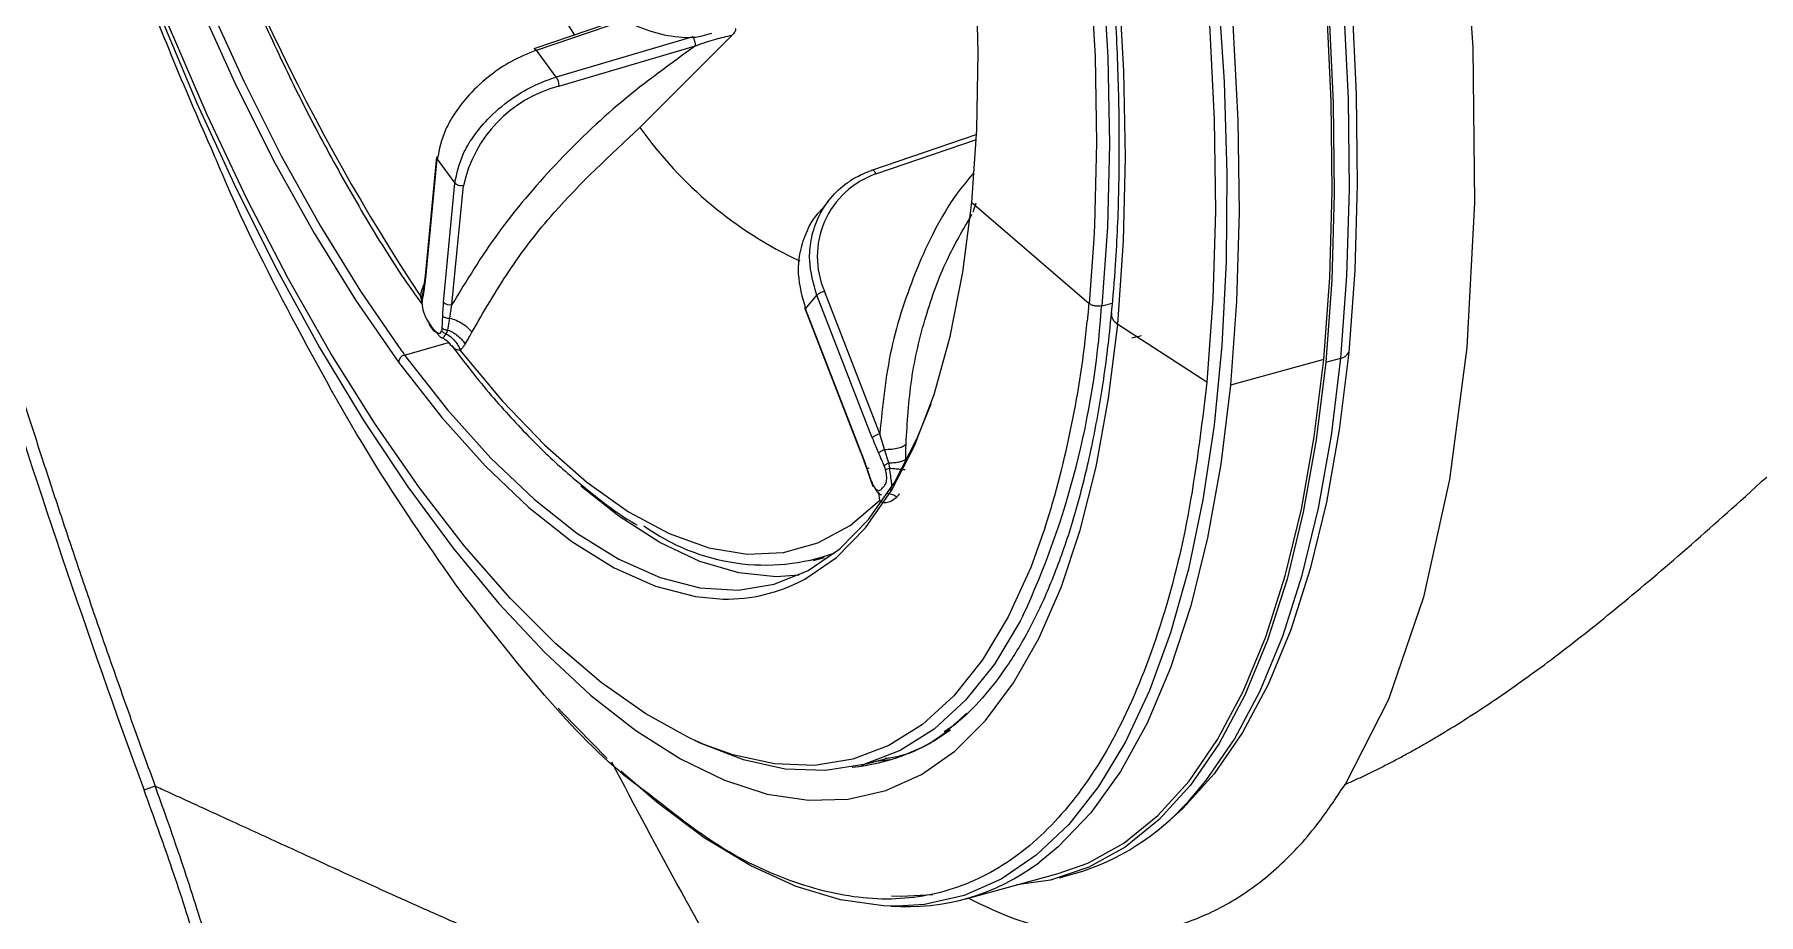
# Model space of a CAD drawing. Extents: x 525 to 613, y 487 to 635.
# Drawn here: x 579.955 to 583.063, y 539.407 to 540.995 of the extents above; entities that cross this region are included whole.
import ezdxf

# ---------------------------------------------------------------- set-up
doc = ezdxf.new("R2010")
doc.units = 0
doc.header["$MEASUREMENT"] = 0
doc.layers.add('1', color=4, linetype='Continuous')
doc.layers.add('STD TEST', color=3, linetype='Continuous')

# ---------------------------------------------------------------- blocks, each defined once
blk = doc.blocks.new('2023 VANGUARD')
at = {"layer": '1', "color": 3, "linetype": 'Continuous', "lineweight": 25}
for p, q in [((12.0563, -51.6673), (11.8955, -51.7219)), ((11.9001, -51.7245), (12.0614, -51.6697)), ((12.182, -51.7), (11.9356, -51.773)), ((11.9405, -51.7892), (12.1869, -51.7163)), ((12.0866, -51.8638), (12.2528, -51.697)), ((11.9356, -51.773), (11.9001, -51.7245)), ((12.6941, -51.8762), (12.5041, -51.9412)), ((12.512, -51.9476), (12.6936, -51.8854)), ((11.7201, -51.9169), (11.6993, -52.1314)), ((11.7005, -52.1354), (11.7213, -51.9211)), ((11.7213, -51.9211), (11.753, -51.9643)), ((11.7323, -52.1788), (11.753, -51.9643)), ((11.7478, -52.1832), (11.7686, -51.9687)), ((12.4263, -51.9965), (12.4156, -52.01)), ((12.6849, -51.9989), (12.8963, -52.1813)), ((12.9052, -52.0645), (12.8963, -52.1813)), ((11.6974, -52.1458), (11.6953, -52.1511)), ((11.6995, -52.1306), (11.6965, -52.1531)), ((11.6941, -52.1701), (11.6908, -52.1682)), ((11.6932, -52.175), (11.6908, -52.1682)), ((11.6934, -52.1725), (11.6929, -52.1797)), ((11.6965, -52.153), (11.6934, -52.1725)), ((11.7437, -52.2075), (11.7478, -52.1832)), ((12.3853, -52.191), (12.4057, -52.1663)), ((12.5054, -52.4235), (12.4057, -52.1663)), ((12.5191, -52.4166), (12.4193, -52.1593)), ((12.9191, -52.1854), (12.9379, -52.1805)), ((11.7401, -52.2292), (11.7437, -52.2075)), ((12.3833, -52.1885), (12.4845, -52.4494)), ((12.485, -52.448), (12.3853, -52.191)), ((12.8955, -52.1902), (12.8931, -52.213)), ((11.7078, -52.221), (11.7148, -52.2305)), ((11.7374, -52.2359), (11.7401, -52.2292)), ((13.1089, -52.3231), (12.9479, -52.2189)), ((12.9906, -52.2394), (12.9733, -52.2441)), ((11.6625, -52.2742), (11.7415, -52.2514)), ((13.3195, -52.2826), (13.1514, -52.3286)), ((13.323, -52.2873), (13.3504, -52.2798)), ((12.5277, -52.4444), (12.5191, -52.4166)), ((12.4848, -52.4498), (12.4845, -52.4494)), ((12.4848, -52.4498), (12.4951, -52.4782)), ((12.5353, -52.4689), (12.5277, -52.4444)), ((12.4951, -52.4781), (12.5038, -52.5033)), ((12.5369, -52.4783), (12.5353, -52.4689)), ((12.5038, -52.5033), (12.5068, -52.5106)), ((12.3995, -52.6448), (12.4195, -52.6393)), ((12.4859, -53.0139), (12.5287, -53.003)), ((12.5371, -53.0046), (12.5113, -53.0074)), ((12.6725, -53.2558), (12.8406, -53.2098)), ((12.8427, -53.2173), (12.8702, -53.2098))]:
    blk.add_line(p, q, dxfattribs=at)
at = {"layer": '1', "color": 3, "linetype": 'Continuous', "lineweight": 25, "flags": 128}
for points in [[(13.1214, -49.5492), (13.2303, -49.853), (13.3269, -50.1656), (13.4102, -50.4841), (13.4786, -50.8021), (13.5315, -51.1166), (13.5682, -51.4245), (13.5882, -51.7198), (13.5912, -51.9995), (13.5771, -52.2609), (13.5463, -52.499), (13.4991, -52.7113), (13.4359, -52.8959), (13.3579, -53.049), (13.3579, -53.049)], [(12.8573, -49.6648), (12.9251, -49.8371), (12.9887, -50.0139), (13.0479, -50.1943), (13.1023, -50.3773), (13.1517, -50.5621), (13.1957, -50.7475), (13.2341, -50.9326), (13.2667, -51.1165), (13.2934, -51.2981), (13.314, -51.4764), (13.3284, -51.6506), (13.3366, -51.8197), (13.3384, -51.9827), (13.3338, -52.1389), (13.323, -52.2873)], [(13.3195, -52.2826), (13.3303, -52.1346), (13.3348, -51.9789), (13.333, -51.8163), (13.3249, -51.6477), (13.3106, -51.4741), (13.29, -51.2963), (13.2634, -51.1152), (13.2309, -50.9319), (13.1925, -50.7473), (13.1487, -50.5625), (13.0995, -50.3783), (13.0452, -50.1958), (12.9862, -50.0159), (12.9227, -49.8396), (12.8552, -49.6679)], [(12.9003, -49.6557), (12.9679, -49.8274), (13.0313, -50.0036), (13.0904, -50.1834), (13.1446, -50.3659), (13.1938, -50.5501), (13.2376, -50.7349), (13.2759, -50.9195), (13.3085, -51.1028), (13.3351, -51.2838), (13.3556, -51.4616), (13.37, -51.6352), (13.3781, -51.8037), (13.3799, -51.9663), (13.3754, -52.1219), (13.3645, -52.2699)], [(13.3504, -52.2798), (13.3613, -52.1314), (13.3658, -51.9752), (13.364, -51.8122), (13.3559, -51.6431), (13.3415, -51.4689), (13.3209, -51.2906), (13.2942, -51.109), (13.2616, -50.9251), (13.2231, -50.74), (13.1791, -50.5545), (13.1298, -50.3698), (13.0754, -50.1867), (13.0162, -50.0063), (12.9525, -49.8296), (12.8847, -49.6573)], [(12.9488, -52.2102), (12.9586, -52.068), (12.9621, -51.9181), (12.9593, -51.7615), (12.9501, -51.5991), (12.9347, -51.4318), (12.9132, -51.2606), (12.8856, -51.0865), (12.8521, -50.9105), (12.813, -50.7337), (12.7684, -50.5571), (12.7186, -50.3817), (12.6639, -50.2086), (12.6046, -50.0387), (12.5411, -49.8731), (12.4737, -49.7127)], [(12.435, -49.6912), (12.5035, -49.8499), (12.5681, -50.0143), (12.6285, -50.1833), (12.6843, -50.3559), (12.7351, -50.531), (12.7807, -50.7076), (12.8207, -50.8846), (12.8549, -51.0608), (12.8831, -51.2352), (12.9051, -51.4067), (12.9208, -51.5743), (12.9301, -51.737), (12.9329, -51.8937), (12.9293, -52.0435), (12.9191, -52.1854)], [(12.4151, -49.7022), (12.4832, -49.86), (12.5474, -50.0234), (12.6075, -50.1914), (12.6629, -50.3629), (12.7134, -50.537), (12.7587, -50.7125), (12.7985, -50.8884), (12.8325, -51.0635), (12.8605, -51.2369), (12.8824, -51.4074), (12.898, -51.574), (12.9072, -51.7356), (12.91, -51.8914), (12.9064, -52.0403), (12.9052, -52.0645)], [(12.1403, -48.7953), (12.2263, -48.9185), (12.3107, -49.052), (12.3931, -49.1949), (12.4731, -49.3465), (12.5502, -49.506), (12.6239, -49.6724), (12.6938, -49.8448), (12.7596, -50.0223), (12.8208, -50.2038), (12.8772, -50.3883), (12.9284, -50.5749), (12.9742, -50.7624), (13.0142, -50.9498), (13.0483, -51.1361), (13.0763, -51.3202), (13.0979, -51.5011), (13.1132, -51.6778), (13.1219, -51.8493), (13.1241, -52.0146), (13.1197, -52.1729), (13.1089, -52.3231)], [(13.1285, -51.6106), (13.1397, -51.7814), (13.1446, -51.9467), (13.1433, -52.1056), (13.1356, -52.2571), (13.1217, -52.4006), (13.1016, -52.5353), (13.0755, -52.6604), (13.0434, -52.7753), (13.0055, -52.8793), (12.9621, -52.9719), (12.9134, -53.0527), (12.8596, -53.1211), (12.8011, -53.1768), (12.738, -53.2196), (12.6709, -53.2491), (12.5999, -53.2653), (12.5514, -53.2686)], [(12.174, -48.7688), (12.2608, -48.8932), (12.346, -49.0279), (12.4292, -49.1721), (12.5099, -49.3251), (12.5876, -49.486), (12.662, -49.6539), (12.7326, -49.8279), (12.7989, -50.0069), (12.8608, -50.1901), (12.9177, -50.3763), (12.9693, -50.5645), (13.0155, -50.7537), (13.0559, -50.9429), (13.0903, -51.1308), (13.1185, -51.3166), (13.1404, -51.4992), (13.1557, -51.6774), (13.1646, -51.8505), (13.1668, -52.0173), (13.1624, -52.177), (13.1514, -52.3286)], [(10.9192, -49.6446), (10.9132, -49.7785), (10.9135, -49.9197), (10.9203, -50.0671), (10.9334, -50.2196), (10.9528, -50.3762), (10.9783, -50.5358), (11.0097, -50.6971), (11.0469, -50.8591), (11.0895, -51.0206), (11.1373, -51.1804), (11.1899, -51.3373), (11.2469, -51.4903), (11.3079, -51.6383), (11.3725, -51.7802), (11.4402, -51.9149), (11.5106, -52.0415), (11.5831, -52.1591), (11.6571, -52.2669)], [(12.6849, -51.9989), (12.694, -51.8675), (12.6967, -51.7284), (12.6928, -51.5824), (12.6825, -51.4308), (12.6658, -51.2746), (12.6429, -51.1148), (12.6138, -50.9527), (12.5789, -50.7895), (12.5383, -50.6262), (12.4924, -50.4641), (12.4415, -50.3043), (12.3859, -50.1481), (12.326, -49.9965), (12.2624, -49.8505), (12.1954, -49.7114)], [(10.7997, -49.6144), (10.8025, -49.771), (10.8116, -49.9334), (10.827, -50.1007), (10.8486, -50.2719), (10.8761, -50.446), (10.9096, -50.6219), (10.9488, -50.7987), (10.9934, -50.9754), (11.0432, -51.1508), (11.0979, -51.3239), (11.1572, -51.4938), (11.2207, -51.6594), (11.2881, -51.8198), (11.3589, -51.974), (11.4328, -52.1212), (11.5093, -52.2604), (11.588, -52.3909), (11.6684, -52.5119), (11.7501, -52.6227), (11.8325, -52.7226), (11.9152, -52.8111), (11.9877, -52.879)], [(12.2034, -52.9772), (12.1769, -52.9654), (12.0976, -52.9218), (12.0168, -52.865), (11.9351, -52.7953), (11.8528, -52.7131), (11.7707, -52.6191), (11.6891, -52.5137), (11.6085, -52.3975), (11.5295, -52.2714), (11.4526, -52.1361), (11.3781, -51.9924), (11.3067, -51.8412), (11.2386, -51.6834), (11.1743, -51.52), (11.1143, -51.352), (11.0588, -51.1804), (11.0083, -51.0064), (10.963, -50.8309)], [(10.908, -49.5798), (10.8987, -49.7149), (10.8963, -49.8582), (10.9007, -50.0086), (10.9119, -50.165), (10.9299, -50.3261), (10.9544, -50.4907), (10.9854, -50.6576), (11.0225, -50.8255), (11.0655, -50.9932), (11.1141, -51.1592), (11.1679, -51.3225), (11.2265, -51.4817), (11.2894, -51.6356), (11.3562, -51.7831), (11.4263, -51.9231), (11.4992, -52.0544), (11.5744, -52.176), (11.6513, -52.2872)], [(12.3813, -52.68), (12.3837, -52.6787), (12.441, -52.6393), (12.4933, -52.5858), (12.5403, -52.5186), (12.5817, -52.4382), (12.6171, -52.3453), (12.6462, -52.2406), (12.6689, -52.1248), (12.6849, -51.9989)], [(11.9877, -52.879), (11.9977, -52.8876), (12.0795, -52.9517), (12.1601, -53.003), (12.2392, -53.0413), (12.3161, -53.0662), (12.3905, -53.0776), (12.4619, -53.0756), (12.5299, -53.06), (12.594, -53.031), (12.6541, -52.9888), (12.7096, -52.9335), (12.7602, -52.8656), (12.8057, -52.7854), (12.8458, -52.6934), (12.8803, -52.5901), (12.9089, -52.4761), (12.9315, -52.3522), (12.9479, -52.2189)], [(11.6625, -52.2742), (11.74, -52.3732), (11.8179, -52.4602), (11.8958, -52.5344), (11.973, -52.5954), (12.0489, -52.6425), (12.123, -52.6755), (12.1947, -52.6942), (12.2635, -52.6984), (12.3287, -52.6879), (12.39, -52.6631), (12.4468, -52.6239), (12.4988, -52.5708), (12.5455, -52.504), (12.5866, -52.4242), (12.6114, -52.3621)], [(11.7625, -52.2661), (11.8387, -52.3576), (11.915, -52.437), (11.991, -52.5036), (12.0661, -52.5569), (12.1396, -52.5965), (12.2111, -52.622), (12.2799, -52.6334), (12.3456, -52.6304), (12.4076, -52.6132), (12.4655, -52.5819), (12.5187, -52.5366)], [(13.3645, -52.2699), (13.3475, -52.4094), (13.3243, -52.5397), (13.2951, -52.66), (13.26, -52.7698), (13.2193, -52.8684), (13.1731, -52.9553), (13.1217, -53.0301), (13.0654, -53.0924), (13.0419, -53.1134)], [(11.6513, -52.2872), (11.7293, -52.3869), (11.8078, -52.4744), (11.8862, -52.5492), (11.9639, -52.6105), (12.0404, -52.658), (12.115, -52.6913), (12.1871, -52.7101), (12.237, -52.7145)], [(13.323, -52.2873), (13.3059, -52.4273), (13.2826, -52.5579), (13.2533, -52.6787), (13.2181, -52.7888), (13.1773, -52.8877), (13.1309, -52.9749), (13.0794, -53.05), (13.0228, -53.1124), (12.9617, -53.162), (12.8962, -53.1984), (12.8267, -53.2214), (12.7659, -53.2302)], [(12.8406, -53.2098), (12.8939, -53.1908), (12.9592, -53.1546), (13.0202, -53.1052), (13.0766, -53.0429), (13.128, -52.9681), (13.1742, -52.8811), (13.2149, -52.7825), (13.25, -52.6727), (13.2792, -52.5523), (13.3024, -52.4221), (13.3195, -52.2826)], [(13.0747, -53.0801), (13.1068, -53.0425), (13.1584, -52.9674), (13.2047, -52.8802), (13.2456, -52.7813), (13.2808, -52.6711), (13.3101, -52.5504), (13.3333, -52.4197), (13.3504, -52.2798)], [(13.1514, -52.3286), (13.1339, -52.4713), (13.1099, -52.6043), (13.0796, -52.7269), (13.0432, -52.8384), (13.0009, -52.9381), (12.9529, -53.0256), (12.8994, -53.1002), (12.8409, -53.1616), (12.8055, -53.1904)], [(12.4845, -52.4494), (12.4845, -52.4494), (12.4845, -52.4488), (12.485, -52.448)], [(12.3735, -52.6714), (12.3324, -52.6741), (12.265, -52.6672), (12.1949, -52.6466), (12.1225, -52.6124), (12.0485, -52.5649), (11.9804, -52.5106)], [(12.8174, -52.5845), (12.7912, -52.6573), (12.7503, -52.7468), (12.704, -52.8241), (12.6525, -52.8888), (12.5961, -52.9405), (12.5352, -52.9788), (12.4702, -53.0036), (12.4014, -53.0147), (12.3293, -53.012), (12.2543, -52.9956), (12.2034, -52.9772)], [(12.7771, -52.7448), (12.7722, -52.7543), (12.7256, -52.832), (12.6738, -52.8971), (12.6171, -52.9491), (12.5558, -52.9877), (12.4904, -53.0127), (12.4212, -53.0238), (12.3487, -53.0211), (12.2732, -53.0045), (12.1954, -52.9742), (12.1834, -52.9684)], [(12.0276, -53.0021), (11.9454, -52.9181), (11.9394, -52.9115)], [(12.5514, -53.2686), (12.5256, -53.268), (12.4483, -53.2573), (12.3684, -53.2331), (12.2863, -53.1957), (12.2025, -53.1451), (12.1175, -53.0818), (12.0521, -53.0251)], [(12.5401, -53.2498), (12.558, -53.2504), (12.6147, -53.2473)]]:
    blk.add_lwpolyline(points, dxfattribs=at)
at = {"layer": '1', "color": 3, "linetype": 'Continuous', "lineweight": 25}
for centre, radius, start, end in [((14.9431, -50.0287), 3.8929, 197.359, 213.3391), ((14.1371, -50.3415), 2.5575, 205.2407, 212.0109), ((12.0003, -52.0185), 0.237, 104.6196, 167.8755), ((12.687, -51.4376), 0.7363, 215.3702, 244.9305), ((12.5642, -52.0966), 0.1579, 109.31, 203.4031), ((11.7051, -52.1318), 0.00579, 175.7179, 218.2708), ((11.7436, -52.1683), 0.0155, 222.8044, 285.6592), ((10.287, -51.9285), 2.6215, 354.2703, 354.4652), ((11.3572, -52.0874), 1.5647, 335.1556, 356.0827), ((11.0769, -52.0368), 1.8247, 342.5329, 354.4583), ((10.294, -51.931), 2.6374, 354.2706, 354.4648), ((10.229, -51.9555), 2.7317, 354.4648, 354.6487), ((11.6659, -52.2885), 0.0147, 103.4459, 174.8681), ((13.4711, -50.9457), 2.2441, 216.0671, 216.2986), ((13.3459, -52.2584), 0.0219, 281.9171, 328.316), ((12.5266, -52.4483), 0.0326, 103.3236, 130.5047), ((12.1934, -52.2297), 0.4663, 319.9531, 320.8224), ((12.3123, -52.2814), 0.3717, 233.9989, 289.7332), ((12.2424, -52.4184), 0.2962, 268.947, 297.9646), ((12.4374, -52.6676), 0.3514, 275.1772, 306.4791), ((12.7455, -52.787), 0.4408, 286.4259, 318.3226), ((12.5678, -52.8728), 0.3967, 265.8662, 306.8124)]:
    blk.add_arc(centre, radius, start, end, dxfattribs=at)
for points, knots in [([(11.3985, -48.4972), (11.4002, -48.4972), (11.4229, -48.4963), (11.4695, -48.5058), (11.5381, -48.5266), (11.609, -48.5602), (11.6815, -48.6049), (11.7555, -48.6609), (11.8306, -48.728), (11.9063, -48.8058), (11.9823, -48.894), (12.0581, -48.9923), (12.1332, -49.1), (12.2072, -49.2167), (12.2796, -49.3416), (12.3502, -49.4743), (12.4183, -49.6138), (12.4838, -49.7595), (12.5461, -49.9106), (12.605, -50.0663), (12.6601, -50.2257), (12.7112, -50.388), (12.7579, -50.5523), (12.8, -50.7178), (12.8373, -50.8834), (12.8696, -51.0485), (12.8967, -51.2119), (12.9184, -51.373), (12.9347, -51.5307), (12.9455, -51.6843), (12.9507, -51.8329), (12.9503, -51.9756), (12.9453, -52.0974), (12.939, -52.1694), (12.9364, -52.1984)], [0, 0, 0, 0, 0.002828, 0.036532, 0.069605, 0.102207, 0.134555, 0.166798, 0.199021, 0.231257, 0.263529, 0.295844, 0.328201, 0.360597, 0.393025, 0.425481, 0.457959, 0.490457, 0.522969, 0.555492, 0.588024, 0.620562, 0.653104, 0.685646, 0.718188, 0.750725, 0.783257, 0.815779, 0.848291, 0.880787, 0.913265, 0.94572, 0.978148, 1, 1, 1, 1]), ([(10.814, -50.0752), (10.8152, -50.0867), (10.8236, -50.1683), (10.8467, -50.32), (10.8833, -50.529), (10.9271, -50.7356), (10.9772, -50.9399), (11.0338, -51.1422), (11.0966, -51.3425), (11.1661, -51.5409), (11.2376, -51.727), (11.2888, -51.8447), (11.3123, -51.8987)], [0, 0, 0, 0, 0.018609, 0.132276, 0.244168, 0.354782, 0.46462, 0.574179, 0.683924, 0.794222, 0.9056, 1, 1, 1, 1]), ([(11.3303, -51.4887), (11.3334, -51.4969), (11.3547, -51.5522), (11.3975, -51.65), (11.4583, -51.7809), (11.5222, -51.905), (11.5883, -52.0216), (11.6459, -52.1151), (11.6817, -52.166), (11.6944, -52.1839)], [0, 0, 0, 0, 0.030557, 0.205245, 0.379972, 0.554751, 0.729596, 0.904525, 1, 1, 1, 1]), ([(11.862, -51.4828), (11.8708, -51.4945), (11.8965, -51.5287), (11.94, -51.5779), (11.9923, -51.6265), (12.045, -51.6638), (12.0976, -51.6894), (12.1491, -51.7012), (12.1893, -51.7024), (12.2103, -51.6953), (12.2161, -51.6934)], [0, 0, 0, 0, 0.076095, 0.221916, 0.368317, 0.515363, 0.662403, 0.807325, 0.947375, 1, 1, 1, 1]), ([(12.2528, -51.697), (12.254, -51.6959), (12.2563, -51.6938), (12.2583, -51.6908), (12.2592, -51.6886), (12.2594, -51.6872), (12.2592, -51.6859), (12.2588, -51.6853), (12.2586, -51.685)], [0, 0, 0, 0, 0.320348, 0.580952, 0.695439, 0.798837, 0.897836, 1, 1, 1, 1]), ([(12.1869, -51.7163), (12.1416, -51.7491), (12.051, -51.8147), (11.9318, -51.9297), (11.827, -52.0529), (11.7742, -52.1398), (11.7478, -52.1832)], [0, 0, 0, 0, 0.249992, 0.500001, 0.750009, 1, 1, 1, 1]), ([(12.1869, -51.7163), (12.1869, -51.7163), (12.187, -51.7162), (12.1871, -51.7162), (12.1873, -51.7161), (12.1876, -51.716), (12.1881, -51.7158), (12.1891, -51.7155), (12.1908, -51.7148), (12.1939, -51.7137), (12.1994, -51.7118), (12.2094, -51.7085), (12.2274, -51.7031), (12.2429, -51.6994), (12.2528, -51.697)], [0, 0, 0, 0, 0.001692, 0.003022, 0.005396, 0.009637, 0.01721, 0.030734, 0.054891, 0.098047, 0.175163, 0.313006, 0.559477, 1, 1, 1, 1]), ([(11.9001, -51.7245), (11.8845, -51.7308), (11.8562, -51.7421), (11.8146, -51.7701), (11.7802, -51.8016), (11.7535, -51.8359), (11.7306, -51.8756), (11.7249, -51.9034), (11.7213, -51.9211)], [0, 0, 0, 0, 0.176664, 0.320153, 0.500148, 0.642587, 0.773522, 1, 1, 1, 1]), ([(11.8958, -51.7219), (11.8959, -51.7219), (11.8963, -51.7214), (11.8979, -51.7221), (11.8993, -51.7237), (11.9001, -51.7245)], [0, 0, 0, 0, 0.043626, 0.521813, 1, 1, 1, 1]), ([(11.753, -51.9643), (11.7567, -51.9468), (11.7624, -51.9191), (11.7856, -51.8799), (11.8135, -51.8455), (11.8501, -51.8141), (11.8879, -51.7915), (11.9156, -51.7793), (11.9302, -51.7747), (11.9356, -51.773)], [0, 0, 0, 0, 0.225426, 0.356567, 0.499702, 0.690184, 0.837161, 0.94047, 1, 1, 1, 1]), ([(11.7838, -52.2331), (11.805, -52.1963), (11.8473, -52.1227), (11.945, -51.9956), (12.0329, -51.9138), (12.0866, -51.8638)], [0, 0, 0, 0, 0.280145, 0.560297, 1, 1, 1, 1]), ([(13.3579, -53.049), (13.3644, -53.0461), (13.3775, -53.0402), (13.3971, -53.031), (13.4168, -53.0213), (13.4366, -53.0113), (13.4565, -53.0008), (13.4764, -52.9899), (13.4965, -52.9786), (13.5167, -52.9669), (13.561, -52.9404), (13.63, -52.896), (13.728, -52.8259), (13.8347, -52.742), (13.9534, -52.642), (14.088, -52.5225), (14.2161, -52.4039), (14.3366, -52.291), (14.4366, -52.1965), (14.5329, -52.1053), (14.6246, -52.0185), (14.7145, -51.9329), (14.7754, -51.8747), (14.8055, -51.8459)], [0, 0, 0, 0, 0.012977, 0.026069, 0.039279, 0.052605, 0.06605, 0.079614, 0.093297, 0.1071, 0.121024, 0.184499, 0.250004, 0.325896, 0.409204, 0.499991, 0.608595, 0.67684, 0.75, 0.815093, 0.875021, 0.938234, 1, 1, 1, 1]), ([(11.762, -52.6987), (11.7117, -52.6268), (11.6112, -52.483), (11.4681, -52.227), (11.3679, -52.0306), (11.3197, -51.9147), (11.313, -51.8984)], [0, 0, 0, 0, 0.316146, 0.632292, 0.948438, 1, 1, 1, 1]), ([(12.4057, -52.1663), (12.3997, -52.1453), (12.3903, -52.1122), (12.3943, -52.0658), (12.4064, -52.0252), (12.4301, -51.9884), (12.4603, -51.9623), (12.4849, -51.9484), (12.4989, -51.9432), (12.5041, -51.9412)], [0, 0, 0, 0, 0.225427, 0.356568, 0.499702, 0.690185, 0.837163, 0.940472, 1, 1, 1, 1]), ([(12.6872, -51.9467), (12.6771, -51.959), (12.635, -52.0103), (12.5837, -52.1168), (12.5343, -52.2617), (12.5241, -52.365), (12.5191, -52.4166)], [0, 0, 0, 0, 0.0955266, 0.397025, 0.6985234, 1, 1, 1, 1]), ([(12.4166, -52.01), (12.4146, -52.0117), (12.4007, -52.0238), (12.3855, -52.0519), (12.3735, -52.0906), (12.3699, -52.1368), (12.3793, -52.17), (12.3853, -52.191)], [0, 0, 0, 0, 0.0414642, 0.2952447, 0.4960714, 0.6806795, 1, 1, 1, 1]), ([(12.5664, -52.4348), (12.5687, -52.3958), (12.5733, -52.3173), (12.5997, -52.2062), (12.6356, -52.1056), (12.6695, -52.0474), (12.6853, -52.0202)], [0, 0, 0, 0, 0.263691, 0.531681, 0.781618, 1, 1, 1, 1]), ([(12.6923, -52.0001), (12.6902, -52.0064), (12.6867, -52.0169), (12.6866, -52.0168), (12.6866, -52.0167)], [0, 0, 0, 0, 0.592204, 1, 1, 1, 1]), ([(11.6953, -52.1511), (11.6943, -52.1541), (11.6924, -52.1596), (11.6913, -52.1656), (11.6908, -52.1682)], [0, 0, 0, 0, 0.55872, 1, 1, 1, 1]), ([(11.6956, -52.1514), (11.6956, -52.1513), (11.6955, -52.1512), (11.6954, -52.1511), (11.6953, -52.1511)], [0, 0, 0, 0, 0.560667, 1, 1, 1, 1]), ([(11.6975, -52.1583), (11.6982, -52.1541), (11.6994, -52.1467), (11.7002, -52.1389), (11.7005, -52.1354)], [0, 0, 0, 0, 0.559967, 1, 1, 1, 1]), ([(11.6942, -52.1825), (11.6938, -52.1821), (11.6931, -52.1812), (11.6928, -52.1797), (11.6931, -52.1782), (11.6938, -52.1773), (11.6942, -52.1769)], [0, 0, 0, 0, 0.2465364, 0.5000002, 0.7534639, 1, 1, 1, 1]), ([(11.6946, -52.1771), (11.6942, -52.1764), (11.6934, -52.1749), (11.6932, -52.1726), (11.6939, -52.1704), (11.695, -52.1692), (11.6956, -52.1686)], [0, 0, 0, 0, 0.245349, 0.5, 0.754651, 1, 1, 1, 1]), ([(11.6942, -52.1825), (11.6942, -52.1814), (11.6942, -52.1795), (11.6945, -52.1778), (11.6946, -52.1771)], [0, 0, 0, 0, 0.559778, 1, 1, 1, 1]), ([(11.6942, -52.1825), (11.6943, -52.1843), (11.6945, -52.1881), (11.6959, -52.1947), (11.6984, -52.2021), (11.7021, -52.21), (11.7051, -52.2144), (11.7067, -52.2168)], [0, 0, 0, 0, 0.14944, 0.31246, 0.494168, 0.732247, 1, 1, 1, 1]), ([(11.6946, -52.1771), (11.6951, -52.1735), (11.6961, -52.1672), (11.6971, -52.161), (11.6975, -52.1583)], [0, 0, 0, 0, 0.559999, 1, 1, 1, 1]), ([(11.6975, -52.1583), (11.6971, -52.1574), (11.6962, -52.1557), (11.6964, -52.154), (11.6966, -52.1531)], [0, 0, 0, 0, 0.522801, 1, 1, 1, 1]), ([(11.7323, -52.1788), (11.7319, -52.1833), (11.7312, -52.1913), (11.7308, -52.1998), (11.7306, -52.2035)], [0, 0, 0, 0, 0.5599672, 1, 1, 1, 1]), ([(10.9277, -52.2038), (10.936, -52.2307), (10.953, -52.2857), (10.9796, -52.3697), (11.0077, -52.4572), (11.0375, -52.5481), (11.0689, -52.6423), (11.1022, -52.74), (11.1372, -52.841), (11.1741, -52.9454), (11.1996, -53.0159), (11.2126, -53.0518)], [0, 0, 0, 0, 0.094351, 0.192872, 0.29557, 0.402454, 0.513533, 0.628816, 0.748314, 0.872038, 1, 1, 1, 1]), ([(11.7306, -52.2035), (11.7305, -52.2076), (11.7302, -52.2147), (11.7299, -52.2219), (11.7297, -52.225)], [0, 0, 0, 0, 0.5599989, 1, 1, 1, 1]), ([(11.7306, -52.2035), (11.7313, -52.2042), (11.7327, -52.2055), (11.736, -52.2069), (11.7399, -52.2077), (11.7425, -52.2075), (11.7437, -52.2075)], [0, 0, 0, 0, 0.243098, 0.5, 0.756902, 1, 1, 1, 1]), ([(11.7437, -52.2075), (11.7477, -52.2087), (11.7557, -52.2112), (11.7675, -52.2178), (11.7775, -52.2254), (11.7818, -52.2306), (11.7838, -52.2331)], [0, 0, 0, 0, 0.252962, 0.513343, 0.766497, 1, 1, 1, 1]), ([(12.9364, -52.1984), (12.9341, -52.2206), (12.9274, -52.2847), (12.9122, -52.3848), (12.8892, -52.4951), (12.8611, -52.5958), (12.8282, -52.6866), (12.791, -52.7669), (12.7496, -52.8365), (12.7043, -52.8943), (12.6661, -52.9335), (12.6421, -52.9495), (12.6353, -52.954)], [0, 0, 0, 0, 0.059304, 0.171655, 0.283877, 0.39593, 0.507821, 0.619598, 0.731361, 0.8433, 0.95582, 1, 1, 1, 1]), ([(12.9367, -52.1984), (12.9366, -52.1996), (12.9362, -52.2028), (12.938, -52.2082), (12.9418, -52.214), (12.9459, -52.2173), (12.9479, -52.2189)], [0, 0, 0, 0, 0.1686632, 0.4457755, 0.7228877, 1, 1, 1, 1]), ([(11.7067, -52.2168), (11.708, -52.2185), (11.7103, -52.2217), (11.7126, -52.2248), (11.7136, -52.2262)], [0, 0, 0, 0, 0.56, 1, 1, 1, 1]), ([(11.7067, -52.2168), (11.7067, -52.2176), (11.7067, -52.2193), (11.7076, -52.2206), (11.708, -52.2212)], [0, 0, 0, 0, 0.488853, 1, 1, 1, 1]), ([(11.7136, -52.2262), (11.7157, -52.2287), (11.7194, -52.2333), (11.7243, -52.2356), (11.7276, -52.2342), (11.7286, -52.2314), (11.7291, -52.2301)], [0, 0, 0, 0, 0.333507, 0.622395, 0.821331, 1, 1, 1, 1]), ([(11.7136, -52.2262), (11.7136, -52.227), (11.7136, -52.2287), (11.7148, -52.2308), (11.7168, -52.2322), (11.7185, -52.2325), (11.7194, -52.2327)], [0, 0, 0, 0, 0.244431, 0.5, 0.75557, 1, 1, 1, 1]), ([(11.7194, -52.2327), (11.7212, -52.235), (11.7247, -52.2399), (11.7291, -52.2435), (11.7328, -52.2429), (11.7359, -52.2382), (11.7374, -52.2359)], [0, 0, 0, 0, 0.229208, 0.473255, 0.730955, 1, 1, 1, 1]), ([(11.7269, -52.242), (11.7306, -52.2436), (11.7377, -52.2467), (11.742, -52.2516), (11.7442, -52.254)], [0, 0, 0, 0, 0.51384, 1, 1, 1, 1]), ([(11.7297, -52.225), (11.7297, -52.226), (11.7295, -52.2278), (11.7292, -52.2294), (11.7291, -52.2301)], [0, 0, 0, 0, 0.559773, 1, 1, 1, 1]), ([(11.7291, -52.2301), (11.7296, -52.2308), (11.7306, -52.2323), (11.7334, -52.2345), (11.7359, -52.2353), (11.7374, -52.2359)], [0, 0, 0, 0, 0.27723, 0.562127, 1, 1, 1, 1]), ([(11.7297, -52.225), (11.7303, -52.2255), (11.7314, -52.2267), (11.7339, -52.228), (11.7369, -52.2289), (11.739, -52.2291), (11.7401, -52.2292)], [0, 0, 0, 0, 0.245331, 0.5, 0.754669, 1, 1, 1, 1]), ([(11.7374, -52.2359), (11.7403, -52.2376), (11.746, -52.2412), (11.7534, -52.2488), (11.7593, -52.2573), (11.7615, -52.2632), (11.7625, -52.2661)], [0, 0, 0, 0, 0.249587, 0.505304, 0.75823, 1, 1, 1, 1]), ([(11.7401, -52.2292), (11.7434, -52.2306), (11.75, -52.2336), (11.7591, -52.24), (11.7667, -52.2472), (11.77, -52.2523), (11.7715, -52.2547)], [0, 0, 0, 0, 0.2502, 0.506834, 0.75985, 1, 1, 1, 1]), ([(11.7715, -52.2547), (11.7739, -52.2508), (11.778, -52.2438), (11.782, -52.2364), (11.7838, -52.2331)], [0, 0, 0, 0, 0.5605898, 1, 1, 1, 1]), ([(11.7625, -52.2661), (11.7588, -52.2653), (11.7505, -52.2636), (11.7449, -52.2553), (11.7418, -52.2508)], [0, 0, 0, 0, 0.450973, 1, 1, 1, 1]), ([(11.7474, -52.2572), (11.7637, -52.2786), (11.8035, -52.331), (11.8675, -52.4029), (11.939, -52.4742), (12.0103, -52.5328), (12.0578, -52.5681), (12.0813, -52.5804), (12.0814, -52.5805)], [0, 0, 0, 0, 0.147639, 0.36019, 0.572946, 0.785913, 0.999047, 1, 1, 1, 1]), ([(11.7625, -52.2661), (11.7643, -52.2642), (11.7675, -52.261), (11.7703, -52.2566), (11.7715, -52.2547)], [0, 0, 0, 0, 0.560401, 1, 1, 1, 1]), ([(13.1088, -52.3231), (13.0987, -52.4057), (13.0784, -52.5708), (13.0233, -52.78), (12.9513, -52.9564), (12.8617, -53.0945), (12.7568, -53.1925), (12.638, -53.2486), (12.5074, -53.2623), (12.3673, -53.2316), (12.231, -53.168), (12.1406, -53.0962), (12.1009, -53.0647)], [0, 0, 0, 0, 0.102215, 0.204429, 0.306644, 0.408859, 0.511073, 0.613288, 0.715502, 0.817717, 0.919932, 1, 1, 1, 1]), ([(12.5054, -52.4235), (12.5075, -52.4288), (12.5113, -52.4383), (12.5152, -52.4475), (12.517, -52.4515)], [0, 0, 0, 0, 0.559967, 1, 1, 1, 1]), ([(12.4956, -52.4771), (12.4937, -52.4716), (12.4903, -52.4618), (12.4866, -52.4522), (12.485, -52.448)], [0, 0, 0, 0, 0.559967, 1, 1, 1, 1]), ([(12.517, -52.4515), (12.5174, -52.4509), (12.5183, -52.4498), (12.5209, -52.4478), (12.5241, -52.4459), (12.5266, -52.4449), (12.5277, -52.4444)], [0, 0, 0, 0, 0.243098, 0.5, 0.756902, 1, 1, 1, 1]), ([(12.517, -52.4515), (12.5188, -52.4558), (12.5222, -52.4636), (12.5255, -52.4713), (12.5269, -52.4748)], [0, 0, 0, 0, 0.559999, 1, 1, 1, 1]), ([(12.5277, -52.4444), (12.5321, -52.4444), (12.541, -52.4443), (12.5528, -52.4421), (12.562, -52.4389), (12.565, -52.4361), (12.5664, -52.4348)], [0, 0, 0, 0, 0.252962, 0.513343, 0.766497, 1, 1, 1, 1]), ([(12.5353, -52.4689), (12.5388, -52.4687), (12.5459, -52.4683), (12.555, -52.4668), (12.5621, -52.4647), (12.5646, -52.463), (12.5658, -52.4622)], [0, 0, 0, 0, 0.2502, 0.506834, 0.75985, 1, 1, 1, 1]), ([(12.5658, -52.4622), (12.5659, -52.457), (12.5661, -52.4477), (12.5663, -52.4387), (12.5664, -52.4348)], [0, 0, 0, 0, 0.560581, 1, 1, 1, 1]), ([(12.4956, -52.4771), (12.4953, -52.4774), (12.4947, -52.478), (12.4953, -52.4785), (12.497, -52.4785), (12.4989, -52.4781), (12.4999, -52.4779)], [0, 0, 0, 0, 0.243098, 0.5, 0.756902, 1, 1, 1, 1]), ([(12.5044, -52.5022), (12.5027, -52.4975), (12.4998, -52.4892), (12.4969, -52.4808), (12.4956, -52.4771)], [0, 0, 0, 0, 0.559999, 1, 1, 1, 1]), ([(12.5269, -52.4748), (12.5273, -52.4743), (12.528, -52.4734), (12.53, -52.4718), (12.5324, -52.4702), (12.5343, -52.4693), (12.5353, -52.4689)], [0, 0, 0, 0, 0.2453313, 0.4999999, 0.7546686, 1, 1, 1, 1]), ([(12.5269, -52.4748), (12.5274, -52.4759), (12.5283, -52.478), (12.529, -52.4803), (12.5293, -52.4812)], [0, 0, 0, 0, 0.559773, 1, 1, 1, 1]), ([(12.5274, -52.5103), (12.5286, -52.5084), (12.5308, -52.505), (12.5319, -52.4968), (12.5312, -52.4885), (12.5299, -52.4836), (12.5293, -52.4812)], [0, 0, 0, 0, 0.333507, 0.622395, 0.821331, 1, 1, 1, 1]), ([(12.5293, -52.4812), (12.5297, -52.481), (12.5306, -52.4806), (12.5331, -52.4796), (12.5354, -52.4788), (12.5369, -52.4783)], [0, 0, 0, 0, 0.277228, 0.562124, 1, 1, 1, 1]), ([(12.5369, -52.4783), (12.5401, -52.4786), (12.5467, -52.4791), (12.555, -52.4799), (12.5615, -52.4805), (12.5638, -52.4807), (12.5649, -52.4809)], [0, 0, 0, 0, 0.249593, 0.505319, 0.758246, 1, 1, 1, 1]), ([(12.5378, -52.5184), (12.5388, -52.5167), (12.5408, -52.5133), (12.5408, -52.5045), (12.5387, -52.4926), (12.5375, -52.4831), (12.5369, -52.4783)], [0, 0, 0, 0, 0.229208, 0.473255, 0.730955, 1, 1, 1, 1]), ([(12.5044, -52.5022), (12.5041, -52.5024), (12.5036, -52.503), (12.5038, -52.5035), (12.5048, -52.5037), (12.5061, -52.5036), (12.5067, -52.5035)], [0, 0, 0, 0, 0.245349, 0.5, 0.754651, 1, 1, 1, 1]), ([(12.5069, -52.5083), (12.5064, -52.5072), (12.5055, -52.5053), (12.5047, -52.5031), (12.5044, -52.5022)], [0, 0, 0, 0, 0.559778, 1, 1, 1, 1]), ([(12.5069, -52.5083), (12.5068, -52.5088), (12.5065, -52.5097), (12.5068, -52.5107), (12.5076, -52.5115), (12.5086, -52.5118), (12.5091, -52.5119)], [0, 0, 0, 0, 0.246536, 0.5, 0.753464, 1, 1, 1, 1]), ([(12.5069, -52.5083), (12.5077, -52.5099), (12.5095, -52.5132), (12.5126, -52.5167), (12.5161, -52.5189), (12.5197, -52.5187), (12.5218, -52.5167), (12.5229, -52.5156)], [0, 0, 0, 0, 0.14944, 0.31246, 0.494168, 0.732247, 1, 1, 1, 1]), ([(12.5091, -52.5119), (12.5108, -52.5155), (12.5141, -52.5227), (12.5195, -52.5253), (12.5222, -52.5266)], [0, 0, 0, 0, 0.5114435, 1, 1, 1, 1]), ([(12.5169, -52.5215), (12.5171, -52.5246), (12.5175, -52.53), (12.5184, -52.5346), (12.5187, -52.5366)], [0, 0, 0, 0, 0.560525, 1, 1, 1, 1]), ([(12.5229, -52.5156), (12.5238, -52.5146), (12.5253, -52.5129), (12.5267, -52.5111), (12.5274, -52.5103)], [0, 0, 0, 0, 0.56, 1, 1, 1, 1]), ([(12.5333, -52.5238), (12.5363, -52.5243), (12.5422, -52.5253), (12.5476, -52.5283), (12.5503, -52.5298)], [0, 0, 0, 0, 0.503195, 1, 1, 1, 1]), ([(12.5187, -52.5366), (12.5204, -52.5378), (12.5242, -52.5406), (12.5375, -52.5403), (12.5451, -52.5341), (12.5503, -52.5298)], [0, 0, 0, 0, 0.196743, 0.444308, 1, 1, 1, 1]), ([(12.1009, -53.0647), (12.0899, -53.0567), (12.0286, -53.012), (11.9143, -52.8935), (11.8128, -52.7636), (11.762, -52.6987)], [0, 0, 0, 0, 0.097744, 0.548872, 1, 1, 1, 1]), ([(12.5285, -53.0018), (12.5312, -53.0015), (12.5711, -52.9975), (12.6214, -52.9715), (12.6636, -52.9317), (12.6759, -52.9201)], [0, 0, 0, 0, 0.04855, 0.722178, 1, 1, 1, 1]), ([(12.3195, -53.5201), (12.2659, -53.4277), (12.1682, -53.2592), (12.0772, -53.0868), (12.0361, -53.009)], [0, 0, 0, 0, 0.5484719, 1, 1, 1, 1]), ([(11.2127, -53.0517), (11.2209, -53.0555), (11.239, -53.0638), (11.2686, -53.0774), (11.3033, -53.0933), (11.3431, -53.1116), (11.4039, -53.1395), (11.475, -53.1722), (11.5596, -53.2109), (11.6369, -53.246), (11.7173, -53.2821), (11.793, -53.3154), (11.8684, -53.3478), (11.9394, -53.3774), (12.0085, -53.4054), (12.0729, -53.4307), (12.1226, -53.4496), (12.1587, -53.463), (12.1837, -53.4721), (12.2073, -53.4806), (12.2296, -53.4885), (12.2505, -53.4959), (12.2699, -53.5027), (12.2879, -53.509), (12.3046, -53.5148), (12.3145, -53.5183), (12.3195, -53.5201)], [0, 0, 0, 0, 0.017468, 0.03866, 0.063606, 0.092342, 0.124907, 0.196761, 0.249946, 0.316268, 0.375072, 0.439965, 0.500078, 0.563926, 0.624988, 0.688675, 0.749822, 0.778617, 0.807171, 0.83548, 0.863542, 0.891353, 0.918908, 0.946204, 0.973236, 1, 1, 1, 1]), ([(11.3699, -53.6043), (11.3687, -53.5969), (11.366, -53.5812), (11.3613, -53.5561), (11.3557, -53.5279), (11.3489, -53.4966), (11.3375, -53.447), (11.3225, -53.3893), (11.2962, -53.2971), (11.2672, -53.2067), (11.2358, -53.116), (11.2196, -53.0709), (11.2127, -53.0518)], [0, 0, 0, 0, 0.038819, 0.083244, 0.13326, 0.188853, 0.250017, 0.398777, 0.49982, 0.749841, 0.894044, 1, 1, 1, 1]), ([(12.6789, -53.2541), (12.7017, -53.2653), (12.7659, -53.2967), (12.8671, -53.3193), (12.9746, -53.3223), (13.0704, -53.3016), (13.1554, -53.2626), (13.2351, -53.2035), (13.3029, -53.1316), (13.3414, -53.0738), (13.3579, -53.049)], [0, 0, 0, 0, 0.083701, 0.234677, 0.387172, 0.513529, 0.640773, 0.770799, 0.901788, 1, 1, 1, 1]), ([(11.3523, -53.6073), (11.3506, -53.5982), (11.3474, -53.5798), (11.3419, -53.5522), (11.336, -53.5242), (11.3296, -53.4958), (11.3197, -53.4543), (11.3051, -53.3988), (11.2786, -53.3073), (11.2493, -53.2177), (11.2178, -53.1278), (11.2014, -53.0831), (11.1928, -53.0593)], [0, 0, 0, 0, 0.0486471, 0.0980023, 0.1480755, 0.1988759, 0.2504125, 0.3721465, 0.500121, 0.7498966, 0.8670546, 1, 1, 1, 1]), ([(14.8929, -53.2433), (14.8908, -53.2711), (14.8863, -53.329), (14.879, -53.4197), (14.8705, -53.5195), (14.8618, -53.6156), (14.8435, -53.8096), (14.8169, -54.0623), (14.7777, -54.3823), (14.7403, -54.6481), (14.701, -54.897), (14.6617, -55.1203), (14.6205, -55.3313), (14.5783, -55.5282), (14.5329, -55.722), (14.4638, -55.99), (14.385, -56.2534), (14.2947, -56.51), (14.2198, -56.7021), (14.1348, -56.8957), (14.0452, -57.0749), (13.9598, -57.2264), (13.8738, -57.3632), (13.7813, -57.4946), (13.6817, -57.619), (13.5807, -57.7297), (13.4349, -57.8689), (13.2346, -58.0193), (13.007, -58.1333), (12.8174, -58.1964), (12.6664, -58.2311), (12.5366, -58.2485), (12.4435, -58.2546), (12.3957, -58.2562), (12.3715, -58.2566), (12.3578, -58.2567), (12.3511, -58.2567), (12.3479, -58.2567)], [0, 0, 0, 0, 0.013614, 0.028447, 0.044506, 0.062605, 0.075647, 0.139822, 0.186901, 0.233484, 0.271242, 0.310292, 0.344523, 0.376572, 0.408926, 0.442058, 0.512194, 0.543559, 0.575357, 0.6132, 0.647147, 0.673455, 0.698373, 0.726245, 0.752095, 0.776344, 0.799463, 0.850632, 0.898039, 0.922947, 0.947916, 0.973436, 0.986637, 0.993348, 0.99673, 0.99842, 1, 1, 1, 1]), ([(14.893, -53.2433), (14.8649, -53.2588), (14.8129, -53.2875), (14.7411, -53.3267), (14.6818, -53.3589), (14.6351, -53.3841), (14.6009, -53.4025), (14.5545, -53.4274), (14.4925, -53.4601), (14.4113, -53.5023), (14.3323, -53.5426), (14.2622, -53.5779), (14.1825, -53.6169), (14.075, -53.6694), (13.9592, -53.7254), (13.8554, -53.776), (13.7837, -53.8116), (13.7195, -53.8441), (13.6628, -53.8735), (13.5905, -53.9123), (13.5024, -53.9627), (13.3987, -54.0275), (13.3, -54.0952), (13.2031, -54.1688), (13.1049, -54.2504), (13.02, -54.3264), (12.9391, -54.4026), (12.865, -54.4734), (12.7888, -54.5456), (12.7185, -54.6102), (12.6517, -54.6688), (12.5802, -54.7285), (12.5178, -54.7778), (12.4741, -54.8107), (12.4469, -54.8308), (12.433, -54.8409), (12.4237, -54.8476)], [0, 0, 0, 0, 0.033221, 0.061485, 0.084794, 0.103148, 0.116551, 0.125002, 0.157697, 0.189427, 0.220194, 0.25, 0.271279, 0.312946, 0.375001, 0.40568, 0.43352, 0.45852, 0.480682, 0.500006, 0.543671, 0.585331, 0.624998, 0.664715, 0.70638, 0.750001, 0.77483, 0.812499, 0.847785, 0.874999, 0.904179, 0.934014, 0.966124, 0.98284, 0.988485, 1, 1, 1, 1])]:
    blk.add_open_spline(points, degree=3, knots=knots, dxfattribs=at)
for points in [[(12.1869, -51.7163), (12.1869, -51.7157), (12.1869, -51.7144), (12.1867, -51.7123), (12.1862, -51.7101), (12.1856, -51.7078), (12.1849, -51.7055), (12.184, -51.7034), (12.183, -51.7015), (12.1824, -51.7005), (12.182, -51.7)], [(11.9356, -51.773), (11.9363, -51.774), (11.9376, -51.7762), (11.9392, -51.7807), (11.9403, -51.7853), (11.9404, -51.7879), (11.9405, -51.7892)], [(11.7686, -51.9687), (11.7671, -51.969), (11.7642, -51.9694), (11.7596, -51.9687), (11.7555, -51.967), (11.7539, -51.9652), (11.753, -51.9643)], [(12.5041, -51.9412), (12.5046, -51.9408), (12.5055, -51.94), (12.5076, -51.941), (12.51, -51.9436), (12.5113, -51.9463), (12.512, -51.9476)], [(12.4193, -52.1594), (12.4179, -52.1598), (12.4151, -52.1607), (12.4109, -52.1626), (12.4074, -52.1646), (12.4062, -52.1657), (12.4057, -52.1663)], [(12.9191, -52.1854), (12.9172, -52.1857), (12.9133, -52.1865), (12.907, -52.1859), (12.901, -52.1843), (12.8979, -52.1823), (12.8963, -52.1813)], [(10.9065, -52.2104), (10.9947, -52.4958), (11.0901, -52.7787), (11.1927, -53.0593)], [(11.2127, -53.0518), (11.2065, -53.0541), (11.1995, -53.0566), (11.1927, -53.0591)]]:
    blk.add_open_spline(points, degree=3, dxfattribs=at)
blk = doc.blocks.new('2026 Vanguard')
at = {"layer": 'STD TEST', "color": 1}
blk.add_blockref('2023 VANGUARD', (44.1613, 88.209), dxfattribs=at)

msp = doc.modelspace()

# ---------------------------------------------------------------- block references
at = {"layer": '1'}
msp.add_blockref('2026 Vanguard', (524.7985, 504.4821), dxfattribs=at)

doc.saveas('drawing.dxf')
